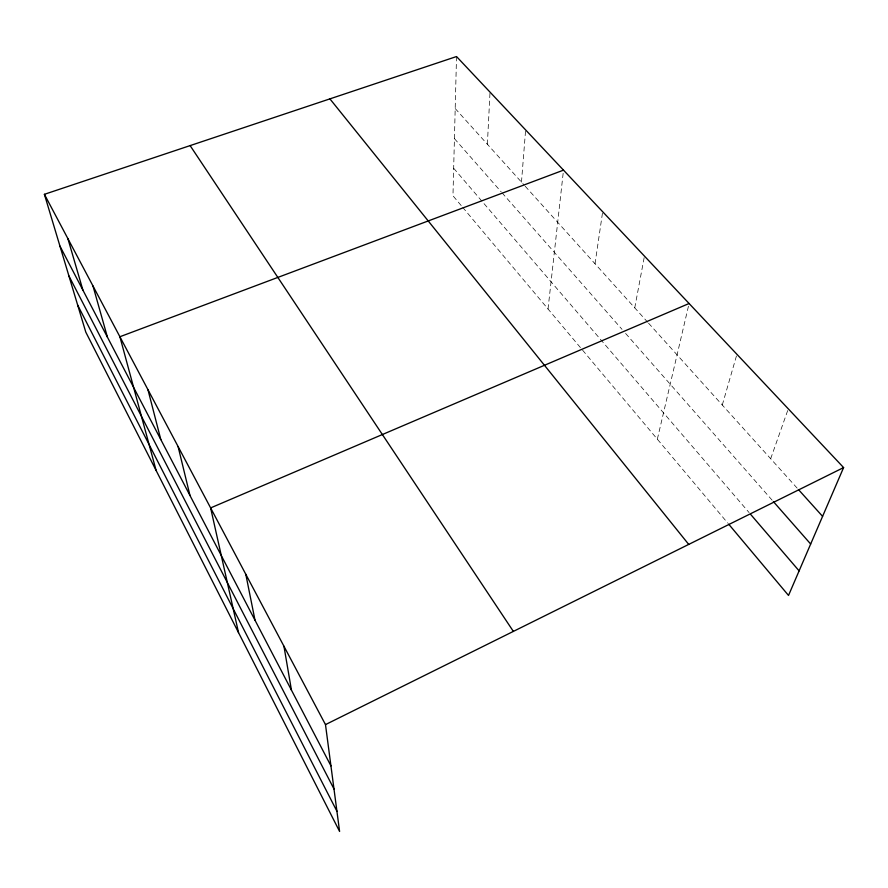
<?xml version="1.0" encoding="UTF-8"?>
<svg xmlns="http://www.w3.org/2000/svg" width="888" height="888" viewBox="0 0 888 888"><rect width="100%" height="100%" fill="white"/><g stroke="black" fill="none" stroke-linecap="round" stroke-linejoin="round"><path stroke-width="0.67" stroke-dasharray="4.44 3.33" d="M456.521 56.543L452.969 195.771L461.793 206.271M487.379 144.256L490.021 92.13M521.478 182.118L525.618 129.925M548.029 308.991L563.503 170.141M595.027 263.758L602.663 211.744M634.754 307.847L644.189 257.464M657.342 439.194L689.088 303.507M722.288 405.017L736.929 354.301M770.673 458.73L788.289 408.846M455.2 108.536L524.264 185.204M525.197 186.236L647.63 322.155M648.551 323.176L797.557 488.578M454.434 138.639L501.121 191.775M502.02 192.796L622.022 329.359M625.607 333.433L772.471 500.566M453.679 168.265L749.106 512.598M462.67 207.315L727.716 523.032"/><path stroke-width="1.33" d="M44.4 194.317L325.485 724.608L339.593 831.457L85.781 332.101L44.4 194.317L456.521 56.543L843.6 467.576L788.522 595.448L728.615 524.087M325.485 724.608L843.6 467.576M689.088 303.507L210.623 507.914L238.528 632.611M563.503 170.141L119.891 336.741L156.133 470.507M798.49 489.61L822.588 516.361M773.381 501.598L810.666 544.033M750.904 514.696L799.111 570.884M329.903 98.868L688.722 544.411M190.121 145.599L513.364 631.401M59.962 246.12L330.935 765.878M68.909 275.924L333.988 788.999M77.678 305.117L336.929 811.255M67.877 238.595L82.928 290.187M92.974 285.958L107.437 337.185M147.941 389.654L160.817 439.582M178.1 446.564L189.977 495.493M245.798 574.259L255.011 620.257M283.949 646.242L291.453 690.143"/></g></svg>
